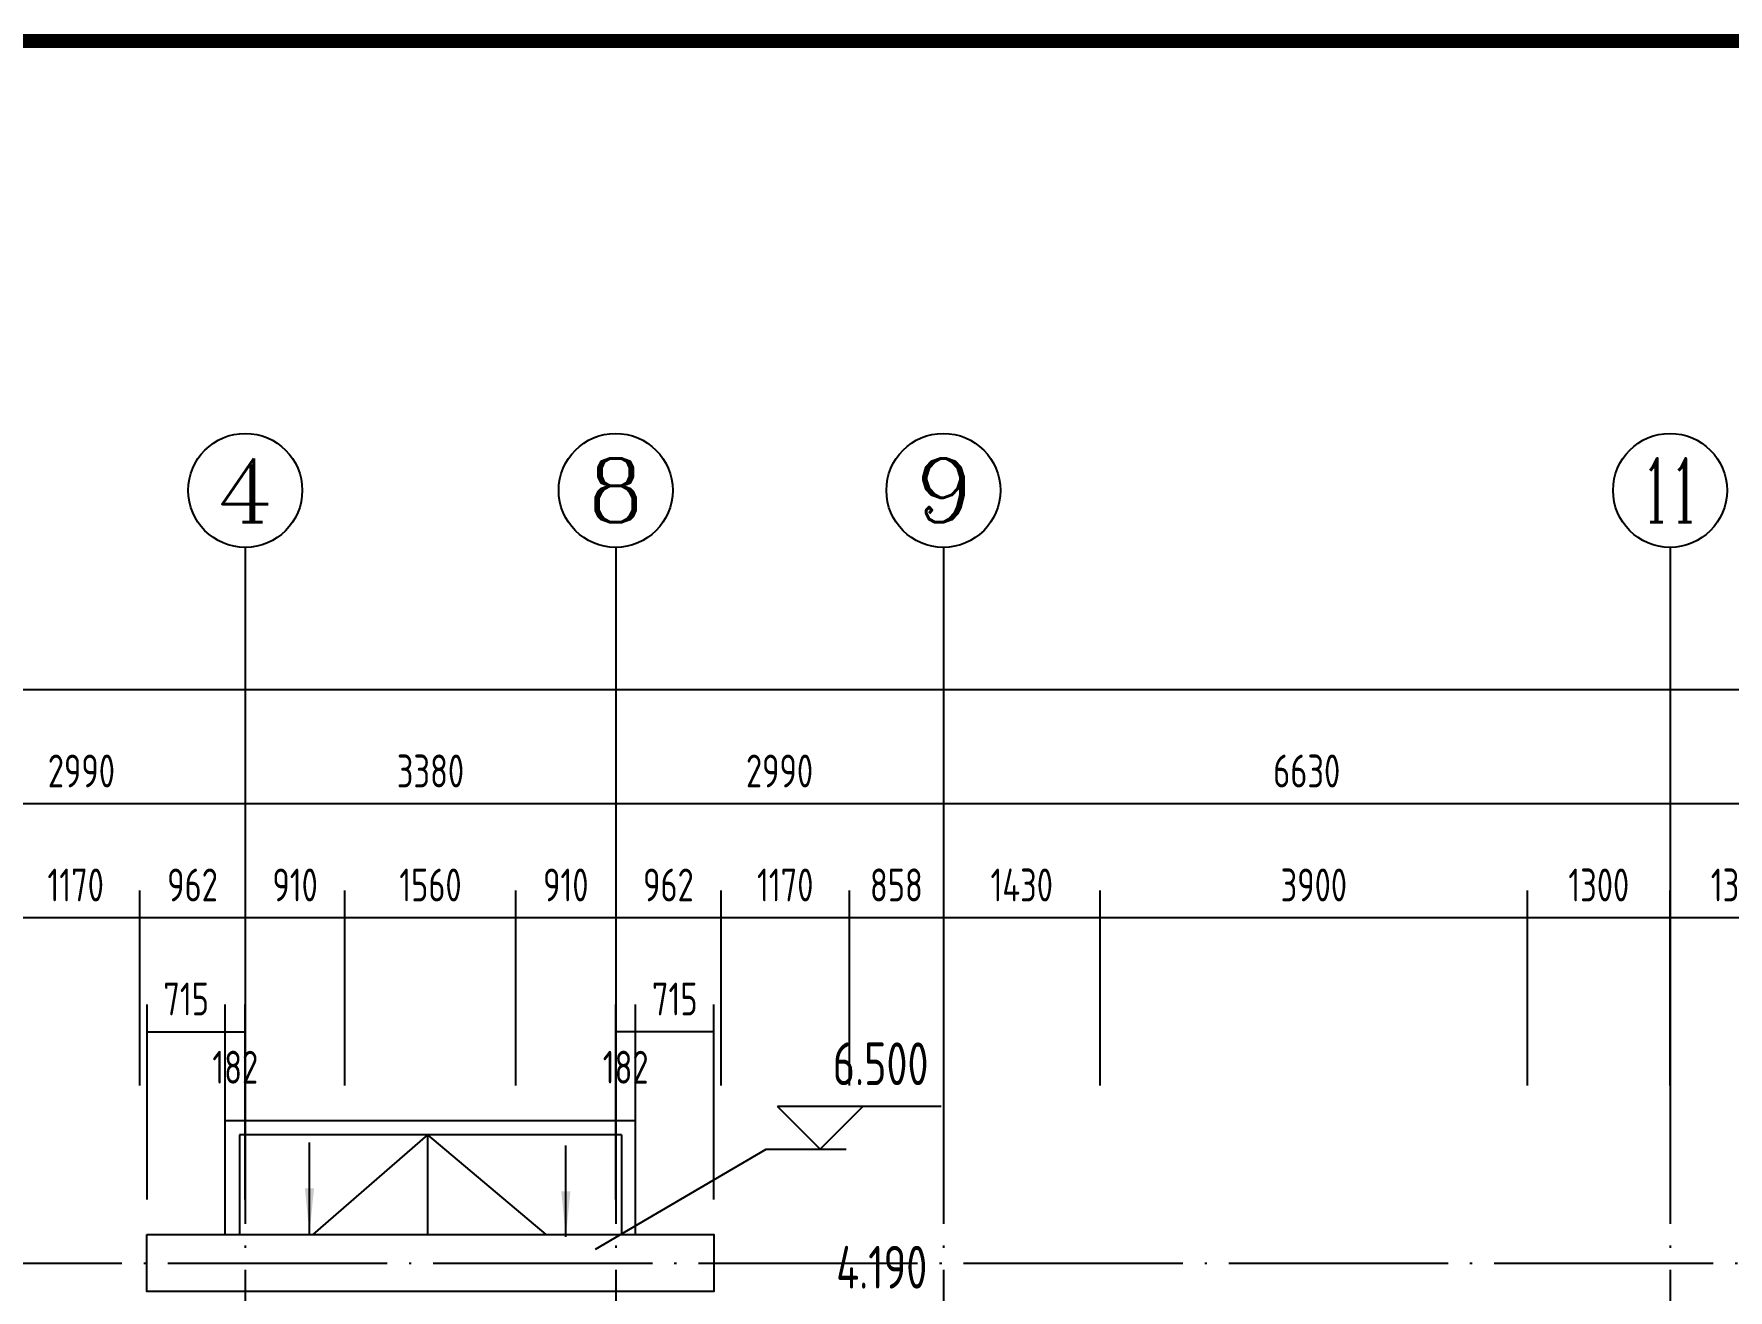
# Model space of a CAD drawing. Extents: x -726032 to 135930, y -151624 to 587044.
# Drawn here: x -704072 to -688614, y 519746 to 531209 of the extents above; entities that cross this region are included whole.
import ezdxf
from ezdxf.enums import TextEntityAlignment as Align

# ---------------------------------------------------------------- set-up
doc = ezdxf.new("R2010")
doc.units = 0
doc.header["$LTSCALE"] = 1000
doc.header["$MEASUREMENT"] = 0
doc.linetypes.add('DOTE', pattern=[2.42, 2, -0.2, 0.02, -0.2])
doc.layers.get('0').update_dxf_attribs({"linetype": 'CONTINUOUS'})
doc.layers.get('DEFPOINTS').update_dxf_attribs({"color": 1, "linetype": 'CONTINUOUS'})
for name, color, linetype in [('AXIS', 245, 'CONTINUOUS'), ('AXIS_TEXT', 7, 'CONTINUOUS'), ('DOTE', 8, 'DOTE'), ('PUB_DIM', 245, 'CONTINUOUS'), ('PUB_TITLE', 1, 'CONTINUOUS'), ('ROOF', 4, 'CONTINUOUS'), ('引线', 213, 'CONTINUOUS'), ('排水', 245, 'CONTINUOUS')]:
    doc.layers.add(name, color=color, linetype=linetype)
doc.styles.add('COMPLEX', font='COMPLEX')
doc.styles.add('DIM_FONT', font='isocp.shx', dxfattribs={"width": 0.8})
doc.dimstyles.new('AXIS', dxfattribs={"dimtxt": 300, "dimasz": 1, "dimexe": 250, "dimexo": 300, "dimgap": 150, "dimtad": 1, "dimdec": 0, "dimzin": 0, "dimdsep": 46, "dimtxsty": 'DIM_FONT', "dimcen": 0.09, "dimse1": 1, "dimse2": 1, "dimclrt": 142, "dimadec": 0, "dimazin": 0, "dimtfac": 1, "dimtdec": 0, "dimtix": 1, "dimtmove": 2, "dimatfit": 3, "dimfxl": 1, "dimtolj": 1, "dimtzin": 0, "dimarcsym": 0})
doc.dimstyles.new('DIMA', dxfattribs={"dimtxt": 300, "dimasz": 1, "dimexe": 250, "dimexo": 300, "dimgap": 150, "dimtad": 1, "dimdec": 0, "dimzin": 0, "dimdsep": 46, "dimtxsty": 'DIM_FONT', "dimcen": 0.09, "dimse1": 1, "dimclrt": 142, "dimadec": 0, "dimazin": 0, "dimtfac": 1, "dimtdec": 0, "dimtix": 1, "dimtmove": 2, "dimatfit": 3, "dimfxl": 1, "dimtolj": 1, "dimtzin": 0, "dimarcsym": 0})
doc.dimstyles.new('DIMB', dxfattribs={"dimtxt": 300, "dimasz": 1, "dimexe": 250, "dimexo": 300, "dimgap": 150, "dimtad": 1, "dimdec": 0, "dimzin": 0, "dimdsep": 46, "dimtxsty": 'DIM_FONT', "dimcen": 0.09, "dimse2": 1, "dimclrt": 142, "dimadec": 0, "dimazin": 0, "dimtfac": 1, "dimtdec": 0, "dimtix": 1, "dimtmove": 2, "dimatfit": 3, "dimfxl": 1, "dimtolj": 1, "dimtzin": 0, "dimarcsym": 0})
doc.dimstyles.new('DIMN', dxfattribs={"dimtxt": 300, "dimasz": 1, "dimexe": 250, "dimexo": 300, "dimgap": 150, "dimtad": 1, "dimdec": 0, "dimzin": 0, "dimdsep": 46, "dimtxsty": 'DIM_FONT', "dimcen": 0.09, "dimclrt": 142, "dimadec": 0, "dimazin": 0, "dimtfac": 1, "dimtdec": 0, "dimtix": 1, "dimtmove": 2, "dimatfit": 3, "dimfxl": 1, "dimtolj": 1, "dimtzin": 0, "dimarcsym": 0})

# ---------------------------------------------------------------- blocks, each defined once
blk = doc.blocks.new('*D511')
at = {"layer": 'AXIS', "color": 0, "lineweight": -2, "transparency": 16777216}
for p, q in [((-711920, 522652), (-711920, 525473)), ((-643241, 522652), (-643241, 525473)), ((-643242, 525223), (-711919, 525223))]:
    blk.add_line(p, q, dxfattribs=at)
at = {"layer": 'AXIS', "color": 0, "transparency": 16777216}
for points in [[(-711919, 525224), (-711919, 525223), (-711920, 525223)], [(-643242, 525224), (-643242, 525223), (-643241, 525223)]]:
    blk.add_solid(points, dxfattribs=at)
at = {"layer": 'DEFPOINTS', "color": 0, "transparency": 16777216}
for p in [(-711920, 525223), (-711920, 522352), (-643241, 522352)]:
    blk.add_point(p, dxfattribs=at)
at = {"layer": 'AXIS', "color": 142, "transparency": 16777216, "insert": (-677580, 525523), "char_height": 300, "attachment_point": 5, "style": 'DIM_FONT'}
blk.add_mtext('\\A1;68679', dxfattribs=at)
blk = doc.blocks.new('*D3288')
at = {"layer": 'AXIS', "color": 0, "lineweight": -2, "transparency": 16777216}
blk.add_line((-698765, 524183), (-702143, 524183), dxfattribs=at)
at = {"layer": 'AXIS', "color": 0, "transparency": 16777216}
for points in [[(-702143, 524184), (-702143, 524183), (-702144, 524183)], [(-698765, 524184), (-698765, 524183), (-698764, 524183)]]:
    blk.add_solid(points, dxfattribs=at)
at = {"layer": 'DEFPOINTS', "color": 0, "transparency": 16777216}
for p in [(-702144, 524183), (-702144, 522352), (-698764, 522352)]:
    blk.add_point(p, dxfattribs=at)
at = {"layer": 'AXIS', "color": 142, "transparency": 16777216, "insert": (-700454, 524483), "char_height": 300, "attachment_point": 5, "style": 'DIM_FONT'}
blk.add_mtext('\\A1;3380', dxfattribs=at)
blk = doc.blocks.new('*D3686')
at = {"layer": 'DEFPOINTS', "color": 0, "transparency": 16777216}
for p in [(-702144, 523143), (-702144, 521312), (-701234, 521312)]:
    blk.add_point(p, dxfattribs=at)
at = {"layer": 'PUB_DIM', "color": 0, "lineweight": -2, "transparency": 16777216}
for p, q in [((-701234, 521612), (-701234, 523393)), ((-701235, 523143), (-702143, 523143))]:
    blk.add_line(p, q, dxfattribs=at)
at = {"layer": 'PUB_DIM', "color": 0, "transparency": 16777216}
for points in [[(-702143, 523144), (-702143, 523143), (-702144, 523143)], [(-701235, 523144), (-701235, 523143), (-701234, 523143)]]:
    blk.add_solid(points, dxfattribs=at)
at = {"layer": 'PUB_DIM', "color": 142, "transparency": 16777216, "insert": (-701689, 523443), "char_height": 300, "attachment_point": 5, "style": 'DIM_FONT'}
blk.add_mtext('\\A1;910', dxfattribs=at)
blk = doc.blocks.new('_ARROW')
blk.add_solid([(0, 0), (-1, 0.1), (-1, -0.1)])
blk = doc.blocks.new('*D3301')
at = {"layer": 'AXIS', "color": 0, "lineweight": -2, "transparency": 16777216}
blk.add_line((-702145, 524183), (-705133, 524183), dxfattribs=at)
at = {"layer": 'AXIS', "color": 0, "transparency": 16777216}
for points in [[(-705133, 524184), (-705133, 524183), (-705134, 524183)], [(-702145, 524184), (-702145, 524183), (-702144, 524183)]]:
    blk.add_solid(points, dxfattribs=at)
at = {"layer": 'DEFPOINTS', "color": 0, "transparency": 16777216}
for p in [(-705134, 524183), (-705134, 522352), (-702144, 522352)]:
    blk.add_point(p, dxfattribs=at)
at = {"layer": 'AXIS', "color": 142, "transparency": 16777216, "insert": (-703639, 524483), "char_height": 300, "attachment_point": 5, "style": 'DIM_FONT'}
blk.add_mtext('\\A1;2990', dxfattribs=at)
blk = doc.blocks.new('*D978')
at = {"layer": 'DEFPOINTS', "color": 0, "transparency": 16777216}
for p in [(-704276, 523143), (-704276, 521312), (-703106, 521312)]:
    blk.add_point(p, dxfattribs=at)
at = {"layer": 'PUB_DIM', "color": 0, "lineweight": -2, "transparency": 16777216}
for p, q in [((-704276, 521612), (-704276, 523393)), ((-703106, 521612), (-703106, 523393)), ((-703107, 523143), (-704275, 523143))]:
    blk.add_line(p, q, dxfattribs=at)
at = {"layer": 'PUB_DIM', "color": 0, "transparency": 16777216}
for points in [[(-704275, 523144), (-704275, 523143), (-704276, 523143)], [(-703107, 523144), (-703107, 523143), (-703106, 523143)]]:
    blk.add_solid(points, dxfattribs=at)
at = {"layer": 'PUB_DIM', "color": 142, "transparency": 16777216, "insert": (-703691, 523443), "char_height": 300, "attachment_point": 5, "style": 'DIM_FONT'}
blk.add_mtext('\\A1;1170', dxfattribs=at)
blk = doc.blocks.new('*D2233')
at = {"layer": 'DEFPOINTS', "color": 0, "transparency": 16777216}
for p in [(-703106, 523143), (-703106, 521312), (-702144, 521312)]:
    blk.add_point(p, dxfattribs=at)
at = {"layer": 'PUB_DIM', "color": 0, "lineweight": -2, "transparency": 16777216}
for p, q in [((-703106, 521612), (-703106, 523393)), ((-702145, 523143), (-703105, 523143))]:
    blk.add_line(p, q, dxfattribs=at)
at = {"layer": 'PUB_DIM', "color": 0, "transparency": 16777216}
for points in [[(-703105, 523144), (-703105, 523143), (-703106, 523143)], [(-702145, 523144), (-702145, 523143), (-702144, 523143)]]:
    blk.add_solid(points, dxfattribs=at)
at = {"layer": 'PUB_DIM', "color": 142, "transparency": 16777216, "insert": (-702625, 523443), "char_height": 300, "attachment_point": 5, "style": 'DIM_FONT'}
blk.add_mtext('\\A1;962', dxfattribs=at)
blk = doc.blocks.new('*D979')
at = {"layer": 'DEFPOINTS', "color": 0, "transparency": 16777216}
for p in [(-702144, 522103), (-702326, 520272), (-702144, 520272)]:
    blk.add_point(p, dxfattribs=at)
at = {"layer": 'PUB_DIM', "color": 0, "lineweight": -2, "transparency": 16777216}
for p, q in [((-702326, 520572), (-702326, 522353)), ((-702144, 520572), (-702144, 522353)), ((-702327, 522103), (-702328, 522103)), ((-702326, 522103), (-702144, 522103)), ((-702143, 522103), (-702142, 522103))]:
    blk.add_line(p, q, dxfattribs=at)
at = {"layer": 'PUB_DIM', "color": 0, "transparency": 16777216}
for points in [[(-702327, 522104), (-702327, 522103), (-702326, 522103)], [(-702143, 522104), (-702143, 522103), (-702144, 522103)]]:
    blk.add_solid(points, dxfattribs=at)
at = {"layer": 'PUB_DIM', "color": 142, "transparency": 16777216, "insert": (-702235, 521780), "char_height": 300, "attachment_point": 5, "style": 'DIM_FONT'}
blk.add_mtext('\\A1;182', dxfattribs=at)
blk = doc.blocks.new('*D980')
at = {"layer": 'DEFPOINTS', "color": 0, "transparency": 16777216}
for p in [(-702326, 522103), (-703040, 520272), (-702326, 520272)]:
    blk.add_point(p, dxfattribs=at)
at = {"layer": 'PUB_DIM', "color": 0, "lineweight": -2, "transparency": 16777216}
for p, q in [((-703040, 520572), (-703040, 522353)), ((-702326, 520572), (-702326, 522353)), ((-703039, 522103), (-702327, 522103))]:
    blk.add_line(p, q, dxfattribs=at)
at = {"layer": 'PUB_DIM', "color": 0, "transparency": 16777216}
for points in [[(-703039, 522104), (-703039, 522103), (-703040, 522103)], [(-702327, 522104), (-702327, 522103), (-702326, 522103)]]:
    blk.add_solid(points, dxfattribs=at)
at = {"layer": 'PUB_DIM', "color": 142, "transparency": 16777216, "insert": (-702683, 522403), "char_height": 300, "attachment_point": 5, "style": 'DIM_FONT'}
blk.add_mtext('\\A1;715', dxfattribs=at)
blk = doc.blocks.new('_AXISO')
blk.add_circle((0, 0), 0.5)
at = {"layer": 'AXIS_TEXT', "style": 'COMPLEX', "width": 1.041667}
blk.add_attdef('A', text='', height=0.56, dxfattribs=at).set_placement((-0.25, -0.28), (0.25, -0.28), align=Align.FIT)
blk = doc.blocks.new('*D1069')
at = {"layer": 'DEFPOINTS', "color": 0, "transparency": 16777216}
for p in [(-689144, 523143), (-689144, 521312), (-687844, 521312)]:
    blk.add_point(p, dxfattribs=at)
at = {"layer": 'PUB_DIM', "color": 0, "lineweight": -2, "transparency": 16777216}
for p, q in [((-689144, 521612), (-689144, 523393)), ((-687844, 521612), (-687844, 523393)), ((-687845, 523143), (-689143, 523143))]:
    blk.add_line(p, q, dxfattribs=at)
at = {"layer": 'PUB_DIM', "color": 0, "transparency": 16777216}
for points in [[(-689143, 523144), (-689143, 523143), (-689144, 523143)], [(-687845, 523144), (-687845, 523143), (-687844, 523143)]]:
    blk.add_solid(points, dxfattribs=at)
at = {"layer": 'PUB_DIM', "color": 142, "transparency": 16777216, "insert": (-688494, 523443), "char_height": 300, "attachment_point": 5, "style": 'DIM_FONT'}
blk.add_mtext('\\A1;1300', dxfattribs=at)
blk = doc.blocks.new('*D3330')
at = {"layer": 'AXIS', "color": 0, "lineweight": -2, "transparency": 16777216}
blk.add_line((-682515, 524183), (-689143, 524183), dxfattribs=at)
at = {"layer": 'AXIS', "color": 0, "transparency": 16777216}
for points in [[(-689143, 524184), (-689143, 524183), (-689144, 524183)], [(-682515, 524184), (-682515, 524183), (-682514, 524183)]]:
    blk.add_solid(points, dxfattribs=at)
at = {"layer": 'DEFPOINTS', "color": 0, "transparency": 16777216}
for p in [(-689144, 524183), (-689144, 522352), (-682514, 522352)]:
    blk.add_point(p, dxfattribs=at)
at = {"layer": 'AXIS', "color": 142, "transparency": 16777216, "insert": (-685829, 524483), "char_height": 300, "attachment_point": 5, "style": 'DIM_FONT'}
blk.add_mtext('\\A1;6630', dxfattribs=at)
blk = doc.blocks.new('*D2317')
at = {"layer": 'DEFPOINTS', "color": 0, "transparency": 16777216}
for p in [(-696632, 523143), (-696632, 521312), (-695774, 521312)]:
    blk.add_point(p, dxfattribs=at)
at = {"layer": 'PUB_DIM', "color": 0, "lineweight": -2, "transparency": 16777216}
for p, q in [((-696632, 521612), (-696632, 523393)), ((-695775, 523143), (-696631, 523143))]:
    blk.add_line(p, q, dxfattribs=at)
at = {"layer": 'PUB_DIM', "color": 0, "transparency": 16777216}
for points in [[(-696631, 523144), (-696631, 523143), (-696632, 523143)], [(-695775, 523144), (-695775, 523143), (-695774, 523143)]]:
    blk.add_solid(points, dxfattribs=at)
at = {"layer": 'PUB_DIM', "color": 142, "transparency": 16777216, "insert": (-696203, 523443), "char_height": 300, "attachment_point": 5, "style": 'DIM_FONT'}
blk.add_mtext('\\A1;858', dxfattribs=at)
blk = doc.blocks.new('*D3733')
at = {"layer": 'DEFPOINTS', "color": 0, "transparency": 16777216}
for p in [(-695774, 523143), (-695774, 521312), (-694344, 521312)]:
    blk.add_point(p, dxfattribs=at)
at = {"layer": 'PUB_DIM', "color": 0, "lineweight": -2, "transparency": 16777216}
for p, q in [((-694344, 521612), (-694344, 523393)), ((-694345, 523143), (-695773, 523143))]:
    blk.add_line(p, q, dxfattribs=at)
at = {"layer": 'PUB_DIM', "color": 0, "transparency": 16777216}
for points in [[(-695773, 523144), (-695773, 523143), (-695774, 523143)], [(-694345, 523144), (-694345, 523143), (-694344, 523143)]]:
    blk.add_solid(points, dxfattribs=at)
at = {"layer": 'PUB_DIM', "color": 142, "transparency": 16777216, "insert": (-695059, 523443), "char_height": 300, "attachment_point": 5, "style": 'DIM_FONT'}
blk.add_mtext('\\A1;1430', dxfattribs=at)
blk = doc.blocks.new('*D3331')
at = {"layer": 'AXIS', "color": 0, "lineweight": -2, "transparency": 16777216}
blk.add_line((-689145, 524183), (-695773, 524183), dxfattribs=at)
at = {"layer": 'AXIS', "color": 0, "transparency": 16777216}
for points in [[(-695773, 524184), (-695773, 524183), (-695774, 524183)], [(-689145, 524184), (-689145, 524183), (-689144, 524183)]]:
    blk.add_solid(points, dxfattribs=at)
at = {"layer": 'DEFPOINTS', "color": 0, "transparency": 16777216}
for p in [(-695774, 524183), (-695774, 522352), (-689144, 522352)]:
    blk.add_point(p, dxfattribs=at)
at = {"layer": 'AXIS', "color": 142, "transparency": 16777216, "insert": (-692459, 524483), "char_height": 300, "attachment_point": 5, "style": 'DIM_FONT'}
blk.add_mtext('\\A1;6630', dxfattribs=at)
blk = doc.blocks.new('*D1070')
at = {"layer": 'DEFPOINTS', "color": 0, "transparency": 16777216}
for p in [(-694344, 523143), (-694344, 521312), (-690444, 521312)]:
    blk.add_point(p, dxfattribs=at)
at = {"layer": 'PUB_DIM', "color": 0, "lineweight": -2, "transparency": 16777216}
for p, q in [((-694344, 521612), (-694344, 523393)), ((-690444, 521612), (-690444, 523393)), ((-690445, 523143), (-694343, 523143))]:
    blk.add_line(p, q, dxfattribs=at)
at = {"layer": 'PUB_DIM', "color": 0, "transparency": 16777216}
for points in [[(-694343, 523144), (-694343, 523143), (-694344, 523143)], [(-690445, 523144), (-690445, 523143), (-690444, 523143)]]:
    blk.add_solid(points, dxfattribs=at)
at = {"layer": 'PUB_DIM', "color": 142, "transparency": 16777216, "insert": (-692394, 523443), "char_height": 300, "attachment_point": 5, "style": 'DIM_FONT'}
blk.add_mtext('\\A1;3900', dxfattribs=at)
blk = doc.blocks.new('*D1071')
at = {"layer": 'DEFPOINTS', "color": 0, "transparency": 16777216}
for p in [(-690444, 523143), (-690444, 521312), (-689144, 521312)]:
    blk.add_point(p, dxfattribs=at)
at = {"layer": 'PUB_DIM', "color": 0, "lineweight": -2, "transparency": 16777216}
for p, q in [((-690444, 521612), (-690444, 523393)), ((-689144, 521612), (-689144, 523393)), ((-689145, 523143), (-690443, 523143))]:
    blk.add_line(p, q, dxfattribs=at)
at = {"layer": 'PUB_DIM', "color": 0, "transparency": 16777216}
for points in [[(-690443, 523144), (-690443, 523143), (-690444, 523143)], [(-689145, 523144), (-689145, 523143), (-689144, 523143)]]:
    blk.add_solid(points, dxfattribs=at)
at = {"layer": 'PUB_DIM', "color": 142, "transparency": 16777216, "insert": (-689794, 523443), "char_height": 300, "attachment_point": 5, "style": 'DIM_FONT'}
blk.add_mtext('\\A1;1300', dxfattribs=at)
blk = doc.blocks.new('*D1072')
at = {"layer": 'DEFPOINTS', "color": 0, "transparency": 16777216}
for p in [(-698764, 522103), (-698764, 520272), (-698582, 520272)]:
    blk.add_point(p, dxfattribs=at)
at = {"layer": 'PUB_DIM', "color": 0, "lineweight": -2, "transparency": 16777216}
for p, q in [((-698764, 520572), (-698764, 522353)), ((-698582, 520572), (-698582, 522353)), ((-698765, 522103), (-698766, 522103)), ((-698582, 522103), (-698764, 522103)), ((-698581, 522103), (-698580, 522103))]:
    blk.add_line(p, q, dxfattribs=at)
at = {"layer": 'PUB_DIM', "color": 0, "transparency": 16777216}
for points in [[(-698765, 522104), (-698765, 522103), (-698764, 522103)], [(-698581, 522104), (-698581, 522103), (-698582, 522103)]]:
    blk.add_solid(points, dxfattribs=at)
at = {"layer": 'PUB_DIM', "color": 142, "transparency": 16777216, "insert": (-698673, 521780), "char_height": 300, "attachment_point": 5, "style": 'DIM_FONT'}
blk.add_mtext('\\A1;182', dxfattribs=at)
blk = doc.blocks.new('*D2318')
at = {"layer": 'DEFPOINTS', "color": 0, "transparency": 16777216}
for p in [(-699674, 523143), (-699674, 521312), (-698764, 521312)]:
    blk.add_point(p, dxfattribs=at)
at = {"layer": 'PUB_DIM', "color": 0, "lineweight": -2, "transparency": 16777216}
for p, q in [((-699674, 521612), (-699674, 523393)), ((-698765, 523143), (-699673, 523143))]:
    blk.add_line(p, q, dxfattribs=at)
at = {"layer": 'PUB_DIM', "color": 0, "transparency": 16777216}
for points in [[(-699673, 523144), (-699673, 523143), (-699674, 523143)], [(-698765, 523144), (-698765, 523143), (-698764, 523143)]]:
    blk.add_solid(points, dxfattribs=at)
at = {"layer": 'PUB_DIM', "color": 142, "transparency": 16777216, "insert": (-699219, 523443), "char_height": 300, "attachment_point": 5, "style": 'DIM_FONT'}
blk.add_mtext('\\A1;910', dxfattribs=at)
blk = doc.blocks.new('*D1073')
at = {"layer": 'DEFPOINTS', "color": 0, "transparency": 16777216}
for p in [(-701234, 523143), (-701234, 521312), (-699674, 521312)]:
    blk.add_point(p, dxfattribs=at)
at = {"layer": 'PUB_DIM', "color": 0, "lineweight": -2, "transparency": 16777216}
for p, q in [((-701234, 521612), (-701234, 523393)), ((-699674, 521612), (-699674, 523393)), ((-699675, 523143), (-701233, 523143))]:
    blk.add_line(p, q, dxfattribs=at)
at = {"layer": 'PUB_DIM', "color": 0, "transparency": 16777216}
for points in [[(-701233, 523144), (-701233, 523143), (-701234, 523143)], [(-699675, 523144), (-699675, 523143), (-699674, 523143)]]:
    blk.add_solid(points, dxfattribs=at)
at = {"layer": 'PUB_DIM', "color": 142, "transparency": 16777216, "insert": (-700454, 523443), "char_height": 300, "attachment_point": 5, "style": 'DIM_FONT'}
blk.add_mtext('\\A1;1560', dxfattribs=at)
blk = doc.blocks.new('*D1074')
at = {"layer": 'DEFPOINTS', "color": 0, "transparency": 16777216}
for p in [(-698582, 522103), (-698582, 520272), (-697867, 520272)]:
    blk.add_point(p, dxfattribs=at)
at = {"layer": 'PUB_DIM', "color": 0, "lineweight": -2, "transparency": 16777216}
for p, q in [((-698582, 520572), (-698582, 522353)), ((-697867, 520572), (-697867, 522353)), ((-697868, 522103), (-698581, 522103))]:
    blk.add_line(p, q, dxfattribs=at)
at = {"layer": 'PUB_DIM', "color": 0, "transparency": 16777216}
for points in [[(-698581, 522104), (-698581, 522103), (-698582, 522103)], [(-697868, 522104), (-697868, 522103), (-697867, 522103)]]:
    blk.add_solid(points, dxfattribs=at)
at = {"layer": 'PUB_DIM', "color": 142, "transparency": 16777216, "insert": (-698225, 522403), "char_height": 300, "attachment_point": 5, "style": 'DIM_FONT'}
blk.add_mtext('\\A1;715', dxfattribs=at)
blk = doc.blocks.new('*D3332')
at = {"layer": 'AXIS', "color": 0, "lineweight": -2, "transparency": 16777216}
blk.add_line((-695775, 524183), (-698763, 524183), dxfattribs=at)
at = {"layer": 'AXIS', "color": 0, "transparency": 16777216}
for points in [[(-698763, 524184), (-698763, 524183), (-698764, 524183)], [(-695775, 524184), (-695775, 524183), (-695774, 524183)]]:
    blk.add_solid(points, dxfattribs=at)
at = {"layer": 'DEFPOINTS', "color": 0, "transparency": 16777216}
for p in [(-698764, 524183), (-698764, 522352), (-695774, 522352)]:
    blk.add_point(p, dxfattribs=at)
at = {"layer": 'AXIS', "color": 142, "transparency": 16777216, "insert": (-697269, 524483), "char_height": 300, "attachment_point": 5, "style": 'DIM_FONT'}
blk.add_mtext('\\A1;2990', dxfattribs=at)
blk = doc.blocks.new('*D3734')
at = {"layer": 'DEFPOINTS', "color": 0, "transparency": 16777216}
for p in [(-698764, 523143), (-698764, 521312), (-697802, 521312)]:
    blk.add_point(p, dxfattribs=at)
at = {"layer": 'PUB_DIM', "color": 0, "lineweight": -2, "transparency": 16777216}
for p, q in [((-697802, 521612), (-697802, 523393)), ((-697803, 523143), (-698763, 523143))]:
    blk.add_line(p, q, dxfattribs=at)
at = {"layer": 'PUB_DIM', "color": 0, "transparency": 16777216}
for points in [[(-698763, 523144), (-698763, 523143), (-698764, 523143)], [(-697803, 523144), (-697803, 523143), (-697802, 523143)]]:
    blk.add_solid(points, dxfattribs=at)
at = {"layer": 'PUB_DIM', "color": 142, "transparency": 16777216, "insert": (-698283, 523443), "char_height": 300, "attachment_point": 5, "style": 'DIM_FONT'}
blk.add_mtext('\\A1;962', dxfattribs=at)
blk = doc.blocks.new('*D1075')
at = {"layer": 'DEFPOINTS', "color": 0, "transparency": 16777216}
for p in [(-697802, 523143), (-697802, 521312), (-696632, 521312)]:
    blk.add_point(p, dxfattribs=at)
at = {"layer": 'PUB_DIM', "color": 0, "lineweight": -2, "transparency": 16777216}
for p, q in [((-697802, 521612), (-697802, 523393)), ((-696632, 521612), (-696632, 523393)), ((-696633, 523143), (-697801, 523143))]:
    blk.add_line(p, q, dxfattribs=at)
at = {"layer": 'PUB_DIM', "color": 0, "transparency": 16777216}
for points in [[(-697801, 523144), (-697801, 523143), (-697802, 523143)], [(-696633, 523144), (-696633, 523143), (-696632, 523143)]]:
    blk.add_solid(points, dxfattribs=at)
at = {"layer": 'PUB_DIM', "color": 142, "transparency": 16777216, "insert": (-697217, 523443), "char_height": 300, "attachment_point": 5, "style": 'DIM_FONT'}
blk.add_mtext('\\A1;1170', dxfattribs=at)

msp = doc.modelspace()

# ---------------------------------------------------------------- linework, layer by layer
at = {"layer": 'AXIS'}
for p, q in [((-702143.9, 526523.4), (-702143.9, 522352)), ((-698763.9, 526523.4), (-698763.9, 522352)), ((-695773.9, 526523.4), (-695773.9, 522352)), ((-689143.9, 526523.4), (-689143.9, 522352))]:
    msp.add_line(p, q, dxfattribs=at)
at = {"layer": 'DOTE'}
for p, q in [((-702143.9, 522352), (-702143.9, 507252.4)), ((-698763.9, 522352), (-698763.9, 507252.4)), ((-695773.9, 522352), (-695773.9, 491880.4)), ((-689143.9, 522352), (-689143.9, 491880.4)), ((-712529.2, 519992.4), (-642897.4, 519992.4))]:
    msp.add_line(p, q, dxfattribs=at)
at = {"layer": 'PUB_DIM'}
for p, q in [((-696898.7, 521031.6), (-697288.7, 521421.6)), ((-695793.9, 521421.6), (-697288.7, 521421.6)), ((-696508.7, 521421.6), (-696898.7, 521031.6))]:
    msp.add_line(p, q, dxfattribs=at)
at = {"layer": 'PUB_TITLE', "const_width": 130}
msp.add_lwpolyline([(-723432.4, 479143.9), (-630742.4, 479143.9), (-630742.4, 531143.9), (-723432.4, 531143.9)], close=True, dxfattribs=at)
at = {"layer": 'ROOF', "ltscale": 0.5}
for p, q in [((-698581.9, 521292.4), (-702325.9, 521292.4)), ((-702325.9, 520252.4), (-702325.9, 521292.4)), ((-698581.9, 520252.4), (-698581.9, 521292.4)), ((-698711.9, 521162.4), (-702195.9, 521162.4)), ((-702195.9, 521162.4), (-702195.9, 520252.4)), ((-698711.9, 521162.4), (-698711.9, 520252.4))]:
    msp.add_line(p, q, dxfattribs=at)
msp.add_lwpolyline([(-703041.2, 520252.4), (-697867.2, 520252.4), (-697867.2, 519732.4), (-703041.2, 519732.4)], close=True, dxfattribs=at)
at = {"layer": '引线'}
msp.add_lwpolyline([(-698948.1, 520121.4), (-697392.1, 521031.6), (-696661.3, 521031.6)], dxfattribs=at)
at = {"layer": '排水'}
for q in [(-701526.5, 520252.4), (-700479.9, 520252.4), (-699401.6, 520252.4)]:
    msp.add_line((-700479.9, 521162.4), q, dxfattribs=at)
for points in [[(-701558.1, 520258.4), (-701558.1, 521092)], [(-699218.7, 520231.6), (-699218.7, 521065.2)]]:
    msp.add_lwpolyline(points, dxfattribs=at)

# ---------------------------------------------------------------- block references
at = {"layer": 'AXIS'}
ref = msp.add_blockref('_AXISO', (-702143.9, 527043.4), dxfattribs=dict(at, xscale=1040, yscale=1040, zscale=1040))
ref.add_attrib('A', '4', dxfattribs={"layer": 'AXIS_TEXT', "height": 582.4, "style": 'COMPLEX', "width": 1.171875}).set_placement((-702403.9, 526752.2), (-701883.9, 526752.2), align=Align.FIT)
ref = msp.add_blockref('_AXISO', (-698763.9, 527043.4), dxfattribs=dict(at, xscale=1040, yscale=1040, zscale=1040))
ref.add_attrib('A', '8', dxfattribs={"layer": 'AXIS_TEXT', "height": 582.4, "style": 'COMPLEX', "width": 1.339286}).set_placement((-699023.9, 526752.2), (-698503.9, 526752.2), align=Align.FIT)
ref = msp.add_blockref('_AXISO', (-695773.9, 527043.4), dxfattribs=dict(at, xscale=1040, yscale=1040, zscale=1040))
ref.add_attrib('A', '9', dxfattribs={"layer": 'AXIS_TEXT', "height": 582.4, "style": 'COMPLEX', "width": 1.339286}).set_placement((-696033.9, 526752.2), (-695513.9, 526752.2), align=Align.FIT)
ref = msp.add_blockref('_AXISO', (-689143.9, 527043.4), dxfattribs=dict(at, xscale=1040, yscale=1040, zscale=1040))
ref.add_attrib('A', '11', dxfattribs={"layer": 'AXIS_TEXT', "height": 582.4, "style": 'COMPLEX', "width": 0.78125}).set_placement((-689403.9, 526752.2), (-688883.9, 526752.2), align=Align.FIT)
at = {"layer": '排水', "yscale": 416, "zscale": 416}
for p, xscale, rotation in [((-701558.1, 520258.4), -416, 90), ((-699218.7, 520231.6), 416, 270)]:
    msp.add_blockref('_ARROW', p, dxfattribs=dict(at, xscale=xscale, rotation=rotation))

# ---------------------------------------------------------------- texts
at = {"layer": 'PUB_DIM', "style": 'DIM_FONT', "width": 0.8}
for s, p in [('6.500', (-696346.3, 521811.6)), ('4.190', (-696336.8, 519955.9))]:
    msp.add_text(s, height=390, dxfattribs=at).set_placement(p, align=Align.MIDDLE)

# ---------------------------------------------------------------- dimensions: what is measured, and where the dimension line sits
at = {"layer": 'AXIS'}
dim = msp.add_aligned_dim(p1=(-643240.9, 522352), p2=(-711919.9, 522352), distance=-2871.4, dimstyle='DIMN', dxfattribs=at)
dim.commit()
dim.dimension.update_dxf_attribs({"geometry": '*D511', "text_midpoint": (-677580.4, 525523.4)})
for base, p1, p2, picture, middle in [((-705133.9, 524183.4), (-702143.9, 522352), (-705133.9, 522352), '*D3301', (-703638.9, 524483.4)), ((-702143.9, 524183.4), (-698763.9, 522352), (-702143.9, 522352), '*D3288', (-700453.9, 524483.4)), ((-698763.9, 524183.4), (-695773.9, 522352), (-698763.9, 522352), '*D3332', (-697268.9, 524483.4)), ((-695773.9, 524183.4), (-689143.9, 522352), (-695773.9, 522352), '*D3331', (-692458.9, 524483.4)), ((-689143.9, 524183.4), (-682513.9, 522352), (-689143.9, 522352), '*D3330', (-685828.9, 524483.4))]:
    dim = msp.add_linear_dim(base=base, p1=p1, p2=p2, dimstyle='AXIS', dxfattribs=at)
    dim.commit()
    dim.dimension.update_dxf_attribs({"geometry": picture, "text_midpoint": middle})
at = {"layer": 'PUB_DIM'}
for base, p1, p2, dimstyle, picture, middle in [((-704275.9, 523143.4), (-703105.9, 521312), (-704275.9, 521312), 'DIMN', '*D978', (-703690.9, 523443.4)), ((-703105.9, 523143.4), (-702143.9, 521312), (-703105.9, 521312), 'DIMA', '*D2233', (-702624.9, 523443.5)), ((-702143.9, 523143.4), (-701233.9, 521312), (-702143.9, 521312), 'DIMB', '*D3686', (-701688.9, 523443.4)), ((-701233.9, 523143.4), (-699673.9, 521312), (-701233.9, 521312), 'DIMN', '*D1073', (-700453.9, 523443.4)), ((-699673.9, 523143.4), (-698763.9, 521312), (-699673.9, 521312), 'DIMA', '*D2318', (-699218.9, 523443.4)), ((-698763.9, 523143.4), (-697801.9, 521312), (-698763.9, 521312), 'DIMB', '*D3734', (-698282.9, 523443.5)), ((-697801.9, 523143.4), (-696631.9, 521312), (-697801.9, 521312), 'DIMN', '*D1075', (-697216.9, 523443.4)), ((-696631.9, 523143.4), (-695773.9, 521312), (-696631.9, 521312), 'DIMA', '*D2317', (-696202.9, 523443.4)), ((-695773.9, 523143.4), (-694343.9, 521312), (-695773.9, 521312), 'DIMB', '*D3733', (-695058.9, 523443.4)), ((-694343.9, 523143.4), (-690443.9, 521312), (-694343.9, 521312), 'DIMN', '*D1070', (-692393.9, 523443.4)), ((-690443.9, 523143.4), (-689143.9, 521312), (-690443.9, 521312), 'DIMN', '*D1071', (-689793.9, 523443.4)), ((-689143.9, 523143.4), (-687843.9, 521312), (-689143.9, 521312), 'DIMN', '*D1069', (-688493.9, 523443.4)), ((-702325.9, 522103.4), (-703040.5, 520272), (-702325.9, 520272), 'DIMN', '*D980', (-702683.2, 522403.4)), ((-698581.9, 522103.4), (-697867.3, 520272), (-698581.9, 520272), 'DIMN', '*D1074', (-698224.6, 522403.4))]:
    dim = msp.add_linear_dim(base=base, p1=p1, p2=p2, dimstyle=dimstyle, dxfattribs=at)
    dim.commit()
    dim.dimension.update_dxf_attribs({"geometry": picture, "text_midpoint": middle})
for base, p1, p2, picture, middle in [((-702143.9, 522103.4), (-702325.9, 520272), (-702143.9, 520272), '*D979', (-702234.9, 521779.7)), ((-698763.9, 522103.4), (-698581.9, 520272), (-698763.9, 520272), '*D1072', (-698672.9, 521779.7))]:
    dim = msp.add_linear_dim(base=base, p1=p1, p2=p2, dimstyle='DIMN', dxfattribs=at)
    dim.commit()
    dim.dimension.update_dxf_attribs({"geometry": picture, "text_midpoint": middle, "dimtype": 160})

doc.saveas('drawing.dxf')
